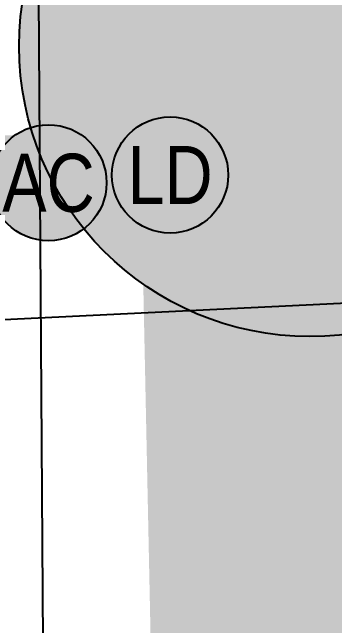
# Model space of a CAD drawing. Extents: x 88833 to 97610, y 5963373 to 5974710.
# Drawn here: x 95642.12 to 95653.2, y 5964349.45 to 5964370.55 of the extents above; entities that cross this region are included whole.
import ezdxf
from ezdxf.enums import TextEntityAlignment as Align

# ---------------------------------------------------------------- set-up
doc = ezdxf.new("R2010")
doc.units = 0
doc.header["$LTSCALE"] = 5
for name, color, linetype in [('AS-POWER', 104, 'foc-POWER'), ('AS-ROADS', 254, 'Continuous'), ('AS-TELEPHONE', 224, 'foc-TEL'), ('CG-NOTES', 7, 'Continuous'), ('CG-NOTES-1000', 7, 'Continuous')]:
    doc.layers.add(name, color=color, linetype=linetype)
doc.styles.add('175L', font='ARIALN.TTF', dxfattribs={"height": 2})
doc.styles.add('foc-LtypeFont', font='ARIALN.TTF', dxfattribs={"height": 7.35})
doc.linetypes.add('foc-POWER', pattern='A,6,-1,["P",foc-LtypeFont,S=0.2,R=0,X=-0.625,Y=-0.75],-1.24,4', length=12.24)
doc.linetypes.add('foc-TEL', pattern='A,2,-1,["T",foc-LtypeFont,S=0.2,R=0,X=-0.425,Y=-0.75],-1.24,8', length=12.24)

# ---------------------------------------------------------------- blocks, each defined once
blk = doc.blocks.new('Access_Point')
h = blk.add_hatch(color=255)
h.dxf.hatch_style = 1
edge = h.paths.add_edge_path()
edge.add_arc((0, 0), 9.992, 0, 360)
at = {"color": 170}
blk.add_circle((0, 0), 9.992, dxfattribs=at)
at = {"color": 170, "style": '175L'}
blk.add_text('AC', height=10, dxfattribs=at).set_placement((0, 0), align=Align.MIDDLE_CENTER)
blk = doc.blocks.new('LD Access_Point')
h = blk.add_hatch(color=255)
h.dxf.hatch_style = 1
edge = h.paths.add_edge_path()
edge.add_arc((0, 0), 9.99, 0, 360)
at = {"color": 170}
blk.add_circle((0, 0), 9.99, dxfattribs=at)
at = {"color": 170, "style": '175L'}
blk.add_text('LD', height=10, dxfattribs=at).set_placement((0, 0), align=Align.MIDDLE_CENTER)

msp = doc.modelspace()

# ---------------------------------------------------------------- linework, layer by layer
at = {"layer": 'AS-POWER', "flags": 128}
msp.add_lwpolyline([(95577.388, 5964356.854), (95660.714, 5964360.9)], dxfattribs=at)
at = {"layer": 'AS-ROADS', "const_width": 7, "flags": 128}
msp.add_lwpolyline([(95670.906, 5963393.096), (95651.052, 5964316.405), (95634.466, 5965117.395), (95616.088, 5965910.258), (95601.476, 5966746.266), (95571.822, 5967965.841), (95524.575, 5970082.852)], dxfattribs=at)
at = {"layer": 'AS-ROADS', "const_width": 2.998}
msp.add_lwpolyline([(95647.435, 5964365.071), (95597.263, 5964362.713)], dxfattribs=at)
at = {"layer": 'AS-TELEPHONE', "flags": 128}
msp.add_lwpolyline([(95780.603, 5963495.284), (95660.537, 5963492.901), (95643.419, 5964314.872), (95642.481, 5964453.148), (95642.324, 5964465.139), (95641.283, 5964494.326), (95640.121, 5964559.552), (95638.136, 5964633.75), (95638.49, 5964635.426), (95636.538, 5964700.628), (95631.684, 5964941.364)], dxfattribs=at)

# ---------------------------------------------------------------- block references
at = {"layer": 'CG-NOTES', "xscale": 0.9992045070000001, "yscale": 0.9992045070000001, "zscale": 0.9992045070000001}
msp.add_blockref('Access_Point', (95652.343, 5964369.379), dxfattribs=at)
at = {"layer": 'CG-NOTES-1000', "xscale": 0.1998409014, "yscale": 0.1998409014, "zscale": 0.1998409014}
for name, p in [('LD Access_Point', (95647.546, 5964364.951)), ('Access_Point', (95643.367, 5964364.684))]:
    msp.add_blockref(name, p, dxfattribs=at)

doc.saveas('drawing.dxf')
